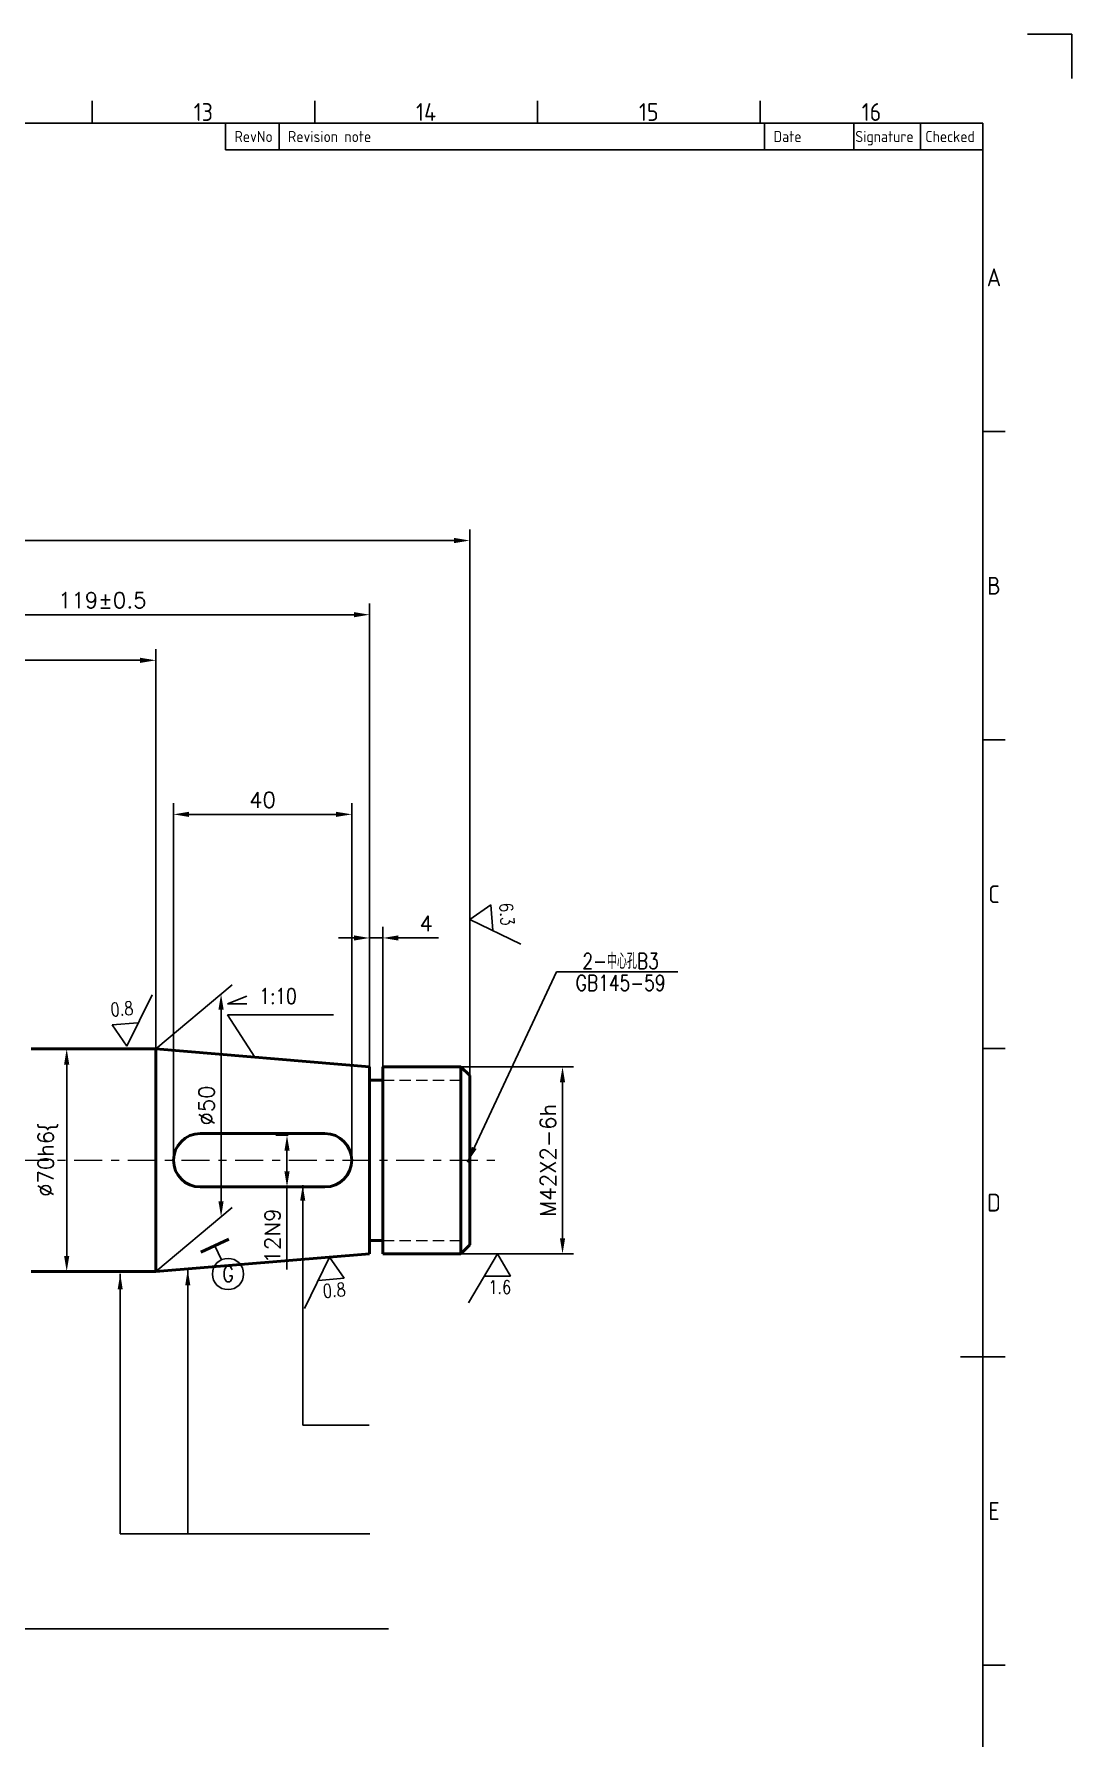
# Model space of a CAD drawing. Header units: millimetres. Extents: x -83 to 757, y -104 to 490.
# Drawn here: x 524.4 to 757.4, y 107.1 to 489.6 of the extents above; entities that cross this region are included whole.
import ezdxf
from ezdxf.enums import TextEntityAlignment as Align

# ---------------------------------------------------------------- set-up
doc = ezdxf.new("R2010")
doc.units = ezdxf.units.MM
doc.linetypes.add('AX_CENTER', pattern=[12.05, 6.25, -2, 1.8, -2])
doc.linetypes.add('AX_DASHED', pattern=[3.75, 2.5, -1.25])
doc.layers.add('a1', color=7, linetype='Continuous')
doc.layers.add('dim', color=1, linetype='Continuous')
for name, color, linetype, lineweight in [('b', 7, 'Continuous', 50), ('c2', 1, 'AX_CENTER', 18), ('x', 4, 'AX_DASHED', 18)]:
    doc.layers.add(name, color=color, linetype=linetype, lineweight=lineweight)
doc.styles.add('ISO Proportional', font='isocp.shx', dxfattribs={"bigfont": 'gbcbig.shx'})
doc.styles.get("Standard").update_dxf_attribs({"font": 'romans.shx', "bigfont": 'gbcbig.shx'})
doc.dimstyles.get("Standard").update_dxf_attribs({"dimtxt": 3.5, "dimasz": 3.5, "dimexe": 2.5, "dimexo": 0.0625, "dimgap": 1.5, "dimtad": 1, "dimdsep": 46, "dimtxsty": 'Standard', "dimcen": 0.09, "dimazin": 0, "dimtfac": 1, "dimtdec": 0, "dimtmove": 0, "dimatfit": 3, "dimfxl": 1, "dimtolj": 1, "dimtzin": 0, "dimarcsym": 0})

# ---------------------------------------------------------------- blocks, each defined once
blk = doc.blocks.new('*D37')
at = {"layer": 'Defpoints', "color": 0, "transparency": 16777216}
for p in [(317.23, 375.92), (622.23, 255.77), (317.23, 249.77)]:
    blk.add_point(p, dxfattribs=at)
at = {"layer": 'dim', "color": 0, "lineweight": -2, "transparency": 16777216}
for p, q in [((317.23, 249.83), (317.23, 378.42)), ((618.73, 375.92), (320.73, 375.92)), ((622.23, 255.83), (622.23, 378.42))]:
    blk.add_line(p, q, dxfattribs=at)
at = {"layer": 'dim', "color": 0, "transparency": 16777216}
for points in [[(320.73, 376.51), (320.73, 375.34), (317.23, 375.92)], [(618.73, 376.51), (618.73, 375.34), (622.23, 375.92)]]:
    blk.add_solid(points, dxfattribs=at)
at = {"layer": 'dim', "color": 0, "transparency": 16777216, "insert": (469.73, 379.17), "char_height": 3.5, "attachment_point": 5, "line_spacing_factor": 3.5}
blk.add_mtext('\\A1;310%%p1', dxfattribs=at)
blk = doc.blocks.new('*D41')
at = {"layer": 'Defpoints', "color": 0, "transparency": 16777216}
for p in [(479.73, 359.27), (479.73, 276.77), (599.73, 257.77)]:
    blk.add_point(p, dxfattribs=at)
at = {"layer": 'dim', "color": 0, "lineweight": -2, "transparency": 16777216}
for p, q in [((479.73, 276.83), (479.73, 361.77)), ((599.73, 257.83), (599.73, 361.77)), ((596.23, 359.27), (483.23, 359.27))]:
    blk.add_line(p, q, dxfattribs=at)
at = {"layer": 'dim', "color": 0, "transparency": 16777216}
for points in [[(483.23, 359.86), (483.23, 358.69), (479.73, 359.27)], [(596.23, 359.86), (596.23, 358.69), (599.73, 359.27)]]:
    blk.add_solid(points, dxfattribs=at)
at = {"layer": 'dim', "color": 0, "transparency": 16777216, "insert": (539.73, 362.52), "char_height": 3.5, "attachment_point": 5, "line_spacing_factor": 3.5}
blk.add_mtext('\\A1;119%%p0.5', dxfattribs=at)
blk = doc.blocks.new('*D44')
at = {"layer": 'Defpoints', "color": 0, "transparency": 16777216}
for p in [(551.73, 349.03), (479.73, 276.77), (551.73, 261.77)]:
    blk.add_point(p, dxfattribs=at)
at = {"layer": 'dim', "color": 0, "lineweight": -2, "transparency": 16777216}
for p, q in [((479.73, 276.83), (479.73, 351.53)), ((483.23, 349.03), (548.23, 349.03)), ((551.73, 261.83), (551.73, 351.53))]:
    blk.add_line(p, q, dxfattribs=at)
at = {"layer": 'dim', "color": 0, "transparency": 16777216}
for points in [[(483.23, 349.61), (483.23, 348.44), (479.73, 349.03)], [(548.23, 349.61), (548.23, 348.44), (551.73, 349.03)]]:
    blk.add_solid(points, dxfattribs=at)
at = {"layer": 'dim', "color": 0, "transparency": 16777216, "insert": (515.73, 352.98), "char_height": 3.5, "attachment_point": 5, "line_spacing_factor": 3.5}
blk.add_mtext('\\A1;71{\\Ftxt;\\H0.60x\\S+0.5^  0;}', dxfattribs=at)
blk = doc.blocks.new('*D45')
at = {"layer": 'Defpoints', "color": 0, "transparency": 16777216}
for p in [(595.73, 314.44), (555.73, 236.77), (595.73, 236.77)]:
    blk.add_point(p, dxfattribs=at)
at = {"layer": 'dim', "color": 0, "lineweight": -2, "transparency": 16777216}
for p, q in [((555.73, 236.83), (555.73, 316.94)), ((559.23, 314.44), (592.23, 314.44)), ((595.73, 236.83), (595.73, 316.94))]:
    blk.add_line(p, q, dxfattribs=at)
at = {"layer": 'dim', "color": 0, "transparency": 16777216}
for points in [[(559.23, 315.02), (559.23, 313.86), (555.73, 314.44)], [(592.23, 315.02), (592.23, 313.86), (595.73, 314.44)]]:
    blk.add_solid(points, dxfattribs=at)
at = {"layer": 'dim', "color": 0, "transparency": 16777216, "insert": (575.73, 317.69), "char_height": 3.5, "attachment_point": 5, "line_spacing_factor": 3.5}
blk.add_mtext('\\A1;40', dxfattribs=at)
blk = doc.blocks.new('*D46')
at = {"layer": 'Defpoints', "color": 0, "transparency": 16777216}
for p in [(602.73, 286.69), (599.73, 257.77), (602.73, 257.77)]:
    blk.add_point(p, dxfattribs=at)
at = {"layer": 'dim', "color": 0, "lineweight": -2, "transparency": 16777216}
for p, q in [((599.73, 257.83), (599.73, 289.19)), ((602.73, 257.83), (602.73, 289.19)), ((596.23, 286.69), (592.73, 286.69)), ((599.73, 286.69), (602.73, 286.69)), ((606.23, 286.69), (615.23, 286.69))]:
    blk.add_line(p, q, dxfattribs=at)
at = {"layer": 'dim', "color": 0, "transparency": 16777216}
for points in [[(596.23, 287.27), (596.23, 286.1), (599.73, 286.69)], [(606.23, 287.27), (606.23, 286.1), (602.73, 286.69)]]:
    blk.add_solid(points, dxfattribs=at)
at = {"layer": 'dim', "color": 0, "transparency": 16777216, "insert": (612.48, 289.94), "char_height": 3.5, "attachment_point": 5, "line_spacing_factor": 3.5}
blk.add_mtext('\\A1;4', dxfattribs=at)
blk = doc.blocks.new('*D47')
at = {"layer": 'Defpoints', "color": 0, "transparency": 16777216}
for p in [(620.23, 257.77), (620.23, 215.77), (643.06, 215.77)]:
    blk.add_point(p, dxfattribs=at)
at = {"layer": 'dim', "color": 0, "lineweight": -2, "transparency": 16777216}
for p, q in [((620.29, 257.77), (645.56, 257.77)), ((643.06, 254.27), (643.06, 219.27)), ((620.29, 215.77), (645.56, 215.77))]:
    blk.add_line(p, q, dxfattribs=at)
at = {"layer": 'dim', "color": 0, "transparency": 16777216}
for points in [[(642.47, 254.27), (643.64, 254.27), (643.06, 257.77)], [(642.47, 219.27), (643.64, 219.27), (643.06, 215.77)]]:
    blk.add_solid(points, dxfattribs=at)
at = {"layer": 'dim', "color": 0, "transparency": 16777216, "insert": (639.81, 236.77), "char_height": 3.5, "attachment_point": 5, "rotation": 90, "line_spacing_factor": 3.5}
blk.add_mtext('\\A1;M42X2-6h', dxfattribs=at)
blk = doc.blocks.new('*D48')
at = {"layer": 'Defpoints', "color": 0, "transparency": 16777216}
for p in [(581.5, 242.39), (581.2, 230.77), (585.78, 230.77)]:
    blk.add_point(p, dxfattribs=at)
at = {"layer": 'dim', "color": 0, "lineweight": -2, "transparency": 16777216}
for p, q in [((581.44, 242.39), (578.7, 242.39)), ((581.2, 238.89), (581.2, 234.27)), ((585.72, 230.77), (578.7, 230.77)), ((581.2, 230.77), (581.2, 212.27))]:
    blk.add_line(p, q, dxfattribs=at)
at = {"layer": 'dim', "color": 0, "transparency": 16777216}
for points in [[(580.62, 238.89), (581.79, 238.89), (581.2, 242.39)], [(580.62, 234.27), (581.79, 234.27), (581.2, 230.77)]]:
    blk.add_solid(points, dxfattribs=at)
at = {"layer": 'dim', "color": 0, "transparency": 16777216, "insert": (577.95, 219.77), "char_height": 3.5, "attachment_point": 5, "rotation": 90, "line_spacing_factor": 3.5}
blk.add_mtext('\\A1;12N9', dxfattribs=at)
blk = doc.blocks.new('*D52')
at = {"layer": 'Defpoints', "color": 0, "transparency": 16777216}
for p in [(451.24, 289.14), (304.49, 236.77), (628.94, 236.77), (502.01, 218.31), (499.97, 201.77)]:
    blk.add_point(p, dxfattribs=at)
at = {"layer": 'dim', "color": 0, "lineweight": -2, "transparency": 16777216}
for start, end in [(336.9283, 352.9298), (306.2224, 321.6178)]:
    blk.add_arc((480.45, 236.77), 28.38, start, end, dxfattribs=at)
at = {"layer": 'dim', "color": 0, "transparency": 16777216}
for points in [[(508.03, 233.31), (509.2, 233.24), (508.83, 236.77)], [(497.54, 213.38), (496.91, 214.36), (494.28, 211.98)]]:
    blk.add_solid(points, dxfattribs=at)
at = {"layer": 'dim', "color": 0, "transparency": 16777216, "insert": (504.92, 222.4), "char_height": 3.5, "attachment_point": 5}
blk.add_mtext('\\A1;61%%d', dxfattribs=at)
blk = doc.blocks.new('*D53')
at = {"layer": 'Defpoints', "color": 0, "transparency": 16777216}
for p in [(421.08, 309.57), (376.41, 258.02), (304.49, 236.77), (628.94, 236.77), (355.83, 192.93)]:
    blk.add_point(p, dxfattribs=at)
at = {"layer": 'dim', "color": 0, "lineweight": -2, "transparency": 16777216}
for start, end in [(70.0657, 106.1632), (134.5824, 170.7114)]:
    blk.add_arc((380.36, 236.77), 21.61, start, end, dxfattribs=at)
at = {"layer": 'dim', "color": 0, "transparency": 16777216}
for points in [[(387.97, 257.62), (387.48, 256.56), (390.91, 255.63)], [(359.61, 240.21), (358.44, 240.31), (358.74, 236.77)]]:
    blk.add_solid(points, dxfattribs=at)
at = {"layer": 'dim', "color": 0, "transparency": 16777216, "insert": (369.42, 255.41), "char_height": 3.5, "attachment_point": 5}
blk.add_mtext('\\A1;61%%d', dxfattribs=at)
blk = doc.blocks.new('zSec_1410')
at = {"layer": 'dim', "lineweight": -3}
for p, q in [((0, 2.45), (4.32, 4.2)), ((0, 2.45), (4.32, 2.45)), ((0, 0), (23.78, 0))]:
    blk.add_line(p, q, dxfattribs=at)
at = {"layer": 'dim', "width": 0.8}
blk.add_text('1:10', height=3.5, dxfattribs=at).set_placement((11.32, 2.45), align=Align.CENTER)
blk = doc.blocks.new('*D56')
at = {"layer": 'Defpoints', "color": 0, "transparency": 16777216}
for p in [(541.2, 261.77), (531.74, 211.77), (541.2, 211.77)]:
    blk.add_point(p, dxfattribs=at)
at = {"layer": 'dim', "color": 0, "lineweight": -2, "transparency": 16777216}
for p, q in [((541.13, 261.77), (529.24, 261.77)), ((531.74, 258.27), (531.74, 215.27)), ((541.13, 211.77), (529.24, 211.77))]:
    blk.add_line(p, q, dxfattribs=at)
at = {"layer": 'dim', "color": 0, "transparency": 16777216}
for points in [[(531.16, 258.27), (532.32, 258.27), (531.74, 261.77)], [(531.16, 215.27), (532.32, 215.27), (531.74, 211.77)]]:
    blk.add_solid(points, dxfattribs=at)
at = {"layer": 'dim', "color": 0, "transparency": 16777216, "insert": (527.57, 236.77), "char_height": 3.5, "attachment_point": 5, "rotation": 90, "line_spacing_factor": 3.5}
blk.add_mtext('\\A1;%%c70h6{\\Fgdt;\\{}', dxfattribs=at)
blk = doc.blocks.new('*D57')
at = {"layer": 'Defpoints', "color": 0, "transparency": 16777216}
for p in [(551.73, 261.77), (566.4, 224.08), (551.73, 211.77)]:
    blk.add_point(p, dxfattribs=at)
at = {"layer": 'dim', "color": 0, "lineweight": -2, "transparency": 16777216}
for p, q in [((551.79, 261.82), (568.9, 276.18)), ((566.4, 270.58), (566.4, 227.58)), ((551.79, 211.82), (568.9, 226.18))]:
    blk.add_line(p, q, dxfattribs=at)
at = {"layer": 'dim', "color": 0, "transparency": 16777216}
for points in [[(565.81, 270.58), (566.98, 270.58), (566.4, 274.08)], [(565.81, 227.58), (566.98, 227.58), (566.4, 224.08)]]:
    blk.add_solid(points, dxfattribs=at)
at = {"layer": 'dim', "color": 0, "transparency": 16777216, "insert": (563.15, 249.08), "char_height": 3.5, "attachment_point": 5, "rotation": 90, "line_spacing_factor": 3.5}
blk.add_mtext('\\A1;%%c50', dxfattribs=at)
blk = doc.blocks.new('*U5')
at = {"layer": 'dim'}
for p, q in [((5, 2.89), (0, 0)), ((0, 0), (11, -6.53)), ((5, 2.89), (5, -2.89))]:
    blk.add_line(p, q, dxfattribs=at)
at = {"layer": 'dim', "width": 0.8}
blk.add_text('1.6', height=3, rotation=90, dxfattribs=at).set_placement((6, -2.1), align=Align.TOP_LEFT)
blk = doc.blocks.new('*U6')
at = {"layer": 'dim'}
for p, q in [((5, 2.89), (0, 0)), ((0, 0), (11, -6.53)), ((5, 2.89), (5, -2.89))]:
    blk.add_line(p, q, dxfattribs=at)
at = {"layer": 'dim', "width": 0.8}
blk.add_text('0.8', height=3, rotation=90, dxfattribs=at).set_placement((6, -2.1), align=Align.TOP_LEFT)
blk = doc.blocks.new('*U7')
at = {"layer": 'dim'}
for p, q in [((5, 2.89), (0, 0)), ((0, 0), (11, -6.53)), ((5, 2.89), (5, -2.89))]:
    blk.add_line(p, q, dxfattribs=at)
at = {"layer": 'dim', "width": 0.8}
blk.add_text('6.3', height=3, rotation=270, dxfattribs=at).set_placement((6, -2.1), align=Align.BOTTOM_RIGHT)
blk = doc.blocks.new('*U8')
at = {"layer": 'dim'}
for p, q in [((5, 2.89), (0, 0)), ((0, 0), (11, -6.53)), ((5, 2.89), (5, -2.89))]:
    blk.add_line(p, q, dxfattribs=at)
at = {"layer": 'dim', "width": 0.8}
blk.add_text('0.8', height=3, rotation=270, dxfattribs=at).set_placement((6, -2.1), align=Align.BOTTOM_RIGHT)
blk = doc.blocks.new('zSec_18D8')
at = {"layer": 'b', "lineweight": 50}
blk.add_line((3.54, 0.69), (-2.8, -2.27), dxfattribs=at)
at = {"layer": 'dim', "lineweight": -3}
blk.add_line((0.37, -0.79), (1.85, -3.96), dxfattribs=at)
at = {"layer": 'dim'}
blk.add_circle((3.33, -7.14), 3.5, dxfattribs=at)
at = {"layer": 'dim', "width": 0.8}
blk.add_text('G', height=3.5, dxfattribs=at).set_placement((3.33, -8.89), align=Align.CENTER)
blk = doc.blocks.new('zSec_1A74')
at = {"layer": 'dim', "lineweight": -3}
blk.add_line((0, 0), (27.07, 0), dxfattribs=at)
at = {"layer": 'dim', "width": 0.8}
for s, p in [('2-中心孔B3', (14.23, 0.7)), ('GB145-59', (14.23, -4.2))]:
    blk.add_text(s, height=3.5, dxfattribs=at).set_placement(p, align=Align.CENTER)
blk = doc.blocks.new('ISO A1')
at = {"layer": 'a1'}
for p, q in [((840, 594), (830, 594)), ((840, 584), (840, 594)), ((620, 574), (620, 579)), ((670, 574), (670, 579)), ((720, 574), (720, 579)), ((770, 574), (770, 579)), ((820, 574), (20, 574)), ((650, 568), (650, 574)), ((662, 568), (662, 574)), ((771, 568), (771, 574)), ((791, 568), (791, 574)), ((806, 568), (806, 574)), ((820, 20), (820, 574)), ((650, 568), (820, 568)), ((820, 504.75), (825, 504.75)), ((820, 435.5), (825, 435.5)), ((820, 366.25), (825, 366.25)), ((815, 297), (825, 297)), ((820, 227.75), (825, 227.75))]:
    blk.add_line(p, q, dxfattribs=at)
at = {"layer": 'a1', "style": 'ISO Proportional'}
for s, p in [('13', (645, 576.5)), ('14', (695, 576.5)), ('15', (745, 576.5)), ('16', (795, 576.5)), ('A', (822.5, 539.375)), ('B', (822.5, 470.125)), ('C', (822.5, 400.875)), ('D', (822.5, 331.625)), ('E', (822.5, 262.375))]:
    blk.add_text(s, height=4, dxfattribs=at).set_placement(p, align=Align.MIDDLE)
for s, p in [('RevNo', (652, 571)), ('Revision note', (664, 571)), ('Date', (773, 571)), ('Signature', (791.361, 571)), ('Checked', (807.083, 571))]:
    blk.add_text(s, height=2.5, dxfattribs=at).set_placement(p, align=Align.MIDDLE_LEFT)
at = {"layer": 'a1', "style": 'ISO Proportional', "flags": 8}
for tag, p in [('DESIGNED_BY', (652, 43)), ('CHECKED_BY', (684, 43)), ('APPROVED_BY_DATE', (709, 43)), ('FILENAME', (747, 43)), ('DATE', (772, 43)), ('SCALE', (802, 43)), ('EDITION', (787, 23)), ('SHEET', (802, 23))]:
    blk.add_attdef(tag, text='', height=2.5, dxfattribs=at).set_placement(p, align=Align.MIDDLE_LEFT)
for tag, height, p in [('TITLE', 5, (772.5, 35)), ('OWNER', 5, (687.5, 30)), ('DRAWING_NUMBER', 3, (755, 25))]:
    blk.add_attdef(tag, text='', height=height, dxfattribs=at).set_placement(p, align=Align.MIDDLE)

msp = doc.modelspace()

# ---------------------------------------------------------------- linework, layer by layer
at = {"layer": 'b'}
for p, q in [((523.727, 261.769), (551.727, 261.769)), ((551.727, 261.769), (551.727, 211.769)), ((551.727, 261.769), (599.727, 257.769)), ((599.727, 257.769), (599.727, 215.769)), ((602.727, 257.769), (602.727, 215.769)), ((602.727, 257.769), (620.227, 257.769)), ((620.227, 257.769), (622.227, 255.769)), ((620.227, 257.769), (620.227, 215.769)), ((599.727, 254.769), (602.727, 254.769)), ((622.227, 255.769), (622.227, 217.769)), ((589.727, 242.769), (561.727, 242.769)), ((589.727, 230.769), (561.727, 230.769)), ((599.727, 218.769), (602.727, 218.769)), ((551.727, 211.769), (599.727, 215.769)), ((602.727, 215.769), (620.227, 215.769)), ((622.227, 217.769), (620.227, 215.769)), ((523.727, 211.769), (551.727, 211.769))]:
    msp.add_line(p, q, dxfattribs=at)
for centre, start, end in [((561.727, 236.769), 90, 270), ((589.727, 236.769), 270, 90)]:
    msp.add_arc(centre, 6, start, end, dxfattribs=at)
at = {"layer": 'c2'}
msp.add_line((304.494, 236.769), (628.945, 236.769), dxfattribs=at)
at = {"layer": 'dim'}
msp.add_line((573.974, 259.916), (567.876, 269.425), dxfattribs=at)
at = {"layer": 'x'}
for p, q in [((602.727, 254.769), (620.227, 254.769)), ((602.727, 218.769), (620.227, 218.769))]:
    msp.add_line(p, q, dxfattribs=at)

# ---------------------------------------------------------------- block references
at = {"layer": 'a1'}
msp.add_blockref('ISO A1', (-82.576, -104.359), dxfattribs=at)
at = {"layer": 'dim'}
for name, p, rotation in [('*U7', (622.227, 290.86), 4.763641690726439), ('*U8', (545.249, 262.423), 94.3987053549963), ('*U6', (590.711, 215.018), 274.7636401554917), ('*U5', (628.497, 215.769), 269.9999984647677)]:
    msp.add_blockref(name, p, dxfattribs=dict(at, rotation=rotation))
for name, p in [('zSec_1A74', (641.869, 279.049)), ('zSec_1410', (567.876, 269.425)), ('zSec_18D8', (564.628, 218.372))]:
    msp.add_blockref(name, p, dxfattribs=at)

# ---------------------------------------------------------------- dimensions: what is measured, and where the dimension line sits
dim = msp.add_linear_dim(base=(317.227, 375.923), p1=(622.227, 255.769), p2=(317.227, 249.769), text='310%%p1', dimstyle='Standard', override={"dimgap": 1.5}, dxfattribs=at)
dim.commit()
dim.dimension.update_dxf_attribs({"geometry": '*D37', "text_midpoint": (469.727, 375.923), "dimtype": 160})
for base, p1, p2, text, picture, middle in [((479.727, 359.273), (599.727, 257.769), (479.727, 276.769), '119%%p0.5', '*D41', (539.727, 362.523)), ((551.727, 349.025), (479.727, 276.769), (551.727, 261.769), '71{\\Ftxt;\\H0.60x\\S+0.5^  0;}', '*D44', (515.727, 352.975)), ((602.727, 286.685), (599.727, 257.769), (602.727, 257.769), '4', '*D46', (612.477, 289.935))]:
    dim = msp.add_linear_dim(base=base, p1=p1, p2=p2, text=text, dimstyle='Standard', override={"dimgap": 1.5}, dxfattribs=at)
    dim.commit()
    dim.dimension.update_dxf_attribs({"geometry": picture, "text_midpoint": middle})
dim = msp.add_linear_dim(base=(595.727, 314.439), p1=(555.727, 236.769), p2=(595.727, 236.769), dimstyle='Standard', dxfattribs=at)
dim.commit()
dim.dimension.update_dxf_attribs({"geometry": '*D45', "text_midpoint": (575.727, 317.689)})
for base, line1, line2, override, picture, middle in [((376.41, 258.019), ((355.834, 192.934), (421.084, 309.575)), ((304.494, 236.769), (628.945, 236.769)), {"dimgap": 1.5, "dimtih": 1, "dimtoh": 1, "dimlunit": 1, "dimaunit": 0, "dimadec": 2}, '*D53', (369.423, 255.413)), ((502.01, 218.313), ((304.494, 236.769), (628.945, 236.769)), ((451.237, 289.143), (499.972, 201.769)), {"dimgap": 1.5, "dimtih": 1, "dimtoh": 1, "dimaunit": 0, "dimadec": 2}, '*D52', (504.923, 222.397))]:
    dim = msp.add_angular_dim_2l(base=base, line1=line1, line2=line2, text='61%%d', dimstyle='Standard', override=override, dxfattribs=at)
    dim.commit()
    dim.dimension.update_dxf_attribs({"geometry": picture, "text_midpoint": middle})
for base, p1, p2, text, override, picture, middle in [((566.395, 224.078), (551.727, 261.769), (551.727, 211.769), '%%c50', {"dimgap": 1.5, "dimlunit": 1}, '*D57', (563.145, 249.078)), ((531.741, 211.769), (541.196, 261.769), (541.196, 211.769), '%%c70h6{\\Fgdt;\\{}', {"dimgap": 1.5, "dimlunit": 1}, '*D56', (527.574, 236.769)), ((581.205, 230.769), (581.499, 242.387), (585.78, 230.769), '12N9', {"dimgap": 1.5}, '*D48', (577.955, 219.769))]:
    dim = msp.add_linear_dim(base=base, p1=p1, p2=p2, angle=90, text=text, dimstyle='Standard', override=override, dxfattribs=at)
    dim.commit()
    dim.dimension.update_dxf_attribs({"geometry": picture, "text_midpoint": middle})
dim = msp.add_linear_dim(base=(643.055, 215.769), p1=(620.227, 257.769), p2=(620.227, 215.769), angle=90, text='M42X2-6h', dimstyle='Standard', override={"dimgap": 1.5}, dxfattribs=at)
dim.commit()
dim.dimension.update_dxf_attribs({"geometry": '*D47', "text_midpoint": (643.055, 236.769), "dimtype": 160})

# ---------------------------------------------------------------- leaders
for points in [[(621.758, 236.379), (641.694, 279.049), (644.27, 279.049)], [(584.734, 231.172), (584.734, 177.329), (599.631, 177.329)], [(543.753, 211.259), (543.753, 152.884), (599.83, 152.884)], [(558.921, 212.178), (558.921, 152.884)], [(509.953, 201.776), (509.953, 131.548), (603.993, 131.548)]]:
    msp.add_leader(points, dimstyle='Standard', override={"dimgap": 0.09, "dimlunit": 1, "dimtdec": 2}, dxfattribs=at)

doc.saveas('drawing.dxf')
